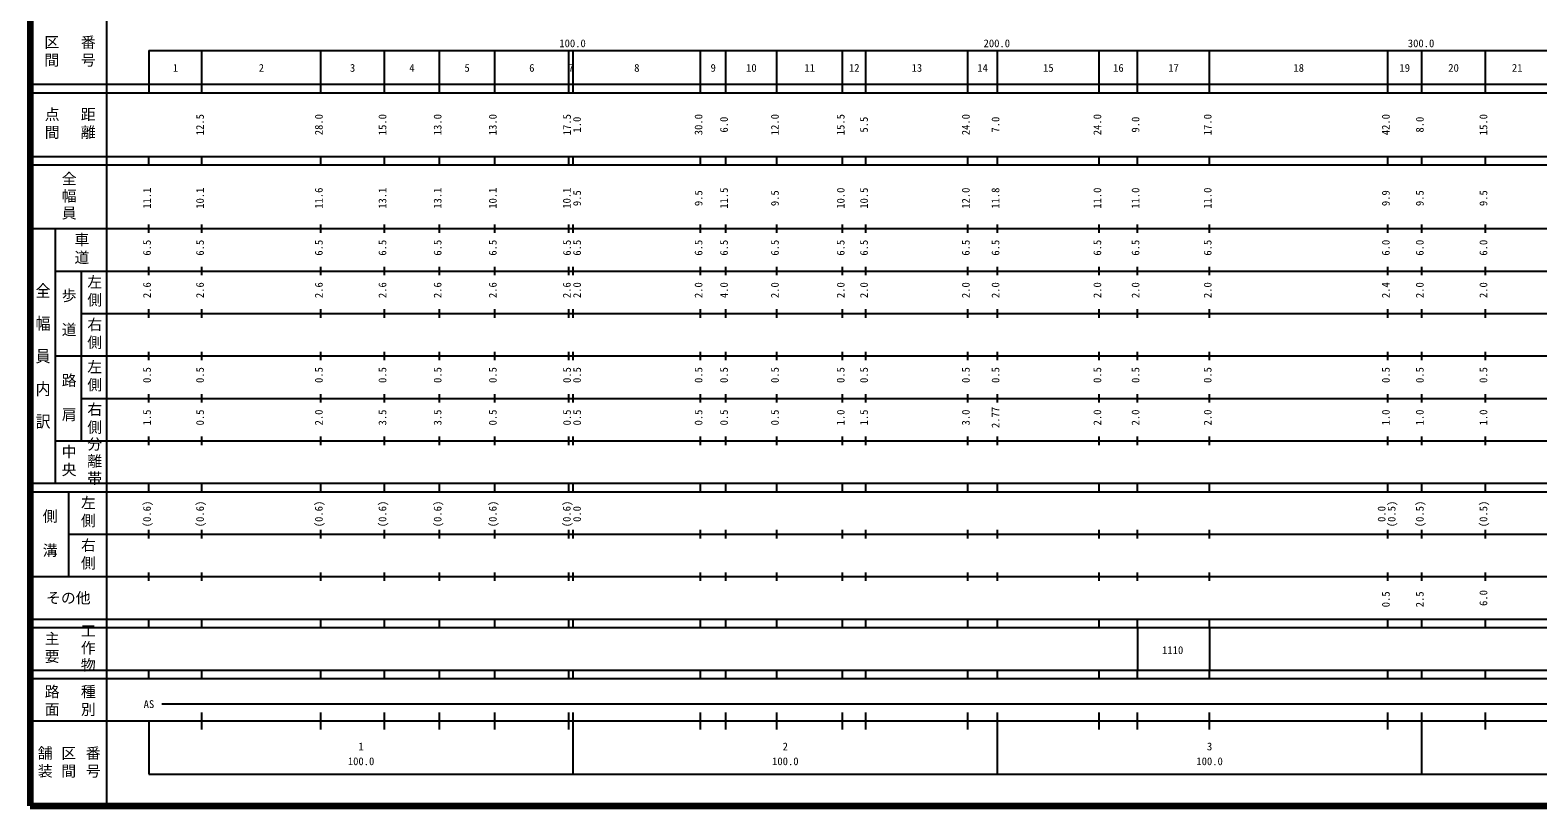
# Model space of a CAD drawing. Units: millimetres on the paper, enlarged 1000 times. Extents: x 40000 to 680000, y 20000 to 380000.
# Drawn here: x 40000 to 395369, y 20000 to 202759 of the extents above; entities that cross this region are included whole.
import ezdxf
from ezdxf.enums import TextEntityAlignment as Align

# ---------------------------------------------------------------- set-up
doc = ezdxf.new("R2010")
doc.units = ezdxf.units.MM
doc.header["$LTSCALE"] = 1000
doc.layers.add('M-TTL', color=2, linetype='Continuous', lineweight=140)
doc.layers.add('M-TTL-BAND', color=7, linetype='Continuous', lineweight=25)
doc.styles.add('@ＭＳ ゴシック', font='')
doc.styles.add('ＭＳ ゴシック', font='')
doc.styles.get('@ＭＳ ゴシック').set_extended_font_data('@MS Gothic')
doc.styles.get('ＭＳ ゴシック').set_extended_font_data('MS Gothic')

msp = doc.modelspace()

# ---------------------------------------------------------------- linework, layer by layer
at = {"layer": 'M-TTL'}
for p, q in [((40000, 380000), (40000, 20000)), ((40000, 20000), (680000, 20000))]:
    msp.add_line(p, q, dxfattribs=at)
at = {"layer": 'M-TTL-BAND'}
for p, q in [((58000, 370000), (58000, 20000)), ((68000, 198000), (579000, 198000)), ((68000, 198000), (68000, 188000)), ((80500, 188000), (80500, 198000)), ((108500, 188000), (108500, 198000)), ((123500, 188000), (123500, 198000)), ((136500, 188000), (136500, 198000)), ((149500, 188000), (149500, 198000)), ((167000, 188000), (167000, 198000)), ((168000, 188000), (168000, 198000)), ((198000, 188000), (198000, 198000)), ((204000, 188000), (204000, 198000)), ((216000, 188000), (216000, 198000)), ((231500, 188000), (231500, 198000)), ((237000, 188000), (237000, 198000)), ((261000, 188000), (261000, 198000)), ((268000, 188000), (268000, 198000)), ((292000, 188000), (292000, 198000)), ((301000, 188000), (301000, 198000)), ((318000, 188000), (318000, 198000)), ((360000, 188000), (360000, 198000)), ((368000, 188000), (368000, 198000)), ((383000, 188000), (383000, 198000)), ((40000, 190000), (579000, 190000)), ((40000, 188000), (579000, 188000)), ((40000, 173000), (579000, 173000)), ((40000, 171000), (579000, 171000)), ((68000, 171000), (68000, 173000)), ((80500, 171000), (80500, 173000)), ((108500, 171000), (108500, 173000)), ((123500, 171000), (123500, 173000)), ((136500, 171000), (136500, 173000)), ((149500, 171000), (149500, 173000)), ((167000, 171000), (167000, 173000)), ((168000, 171000), (168000, 173000)), ((198000, 171000), (198000, 173000)), ((204000, 171000), (204000, 173000)), ((216000, 171000), (216000, 173000)), ((231500, 171000), (231500, 173000)), ((237000, 171000), (237000, 173000)), ((261000, 171000), (261000, 173000)), ((268000, 171000), (268000, 173000)), ((292000, 171000), (292000, 173000)), ((301000, 171000), (301000, 173000)), ((318000, 171000), (318000, 173000)), ((360000, 171000), (360000, 173000)), ((368000, 171000), (368000, 173000)), ((383000, 171000), (383000, 173000)), ((68000, 155000), (68000, 157000)), ((80500, 155000), (80500, 157000)), ((108500, 155000), (108500, 157000)), ((123500, 155000), (123500, 157000)), ((136500, 155000), (136500, 157000)), ((149500, 155000), (149500, 157000)), ((167000, 155000), (167000, 157000)), ((168000, 155000), (168000, 157000)), ((198000, 155000), (198000, 157000)), ((204000, 155000), (204000, 157000)), ((216000, 155000), (216000, 157000)), ((231500, 155000), (231500, 157000)), ((237000, 155000), (237000, 157000)), ((261000, 155000), (261000, 157000)), ((268000, 155000), (268000, 157000)), ((292000, 155000), (292000, 157000)), ((301000, 155000), (301000, 157000)), ((318000, 155000), (318000, 157000)), ((360000, 155000), (360000, 157000)), ((368000, 155000), (368000, 157000)), ((383000, 155000), (383000, 157000)), ((40000, 156000), (579000, 156000)), ((46000, 96000), (46000, 156000)), ((46000, 146000), (579000, 146000)), ((52000, 146000), (52000, 106000)), ((68000, 145000), (68000, 147000)), ((80500, 145000), (80500, 147000)), ((108500, 145000), (108500, 147000)), ((123500, 145000), (123500, 147000)), ((136500, 145000), (136500, 147000)), ((149500, 145000), (149500, 147000)), ((167000, 145000), (167000, 147000)), ((168000, 145000), (168000, 147000)), ((198000, 145000), (198000, 147000)), ((204000, 145000), (204000, 147000)), ((216000, 145000), (216000, 147000)), ((231500, 145000), (231500, 147000)), ((237000, 145000), (237000, 147000)), ((261000, 145000), (261000, 147000)), ((268000, 145000), (268000, 147000)), ((292000, 145000), (292000, 147000)), ((301000, 145000), (301000, 147000)), ((318000, 145000), (318000, 147000)), ((360000, 145000), (360000, 147000)), ((368000, 145000), (368000, 147000)), ((383000, 145000), (383000, 147000)), ((52000, 136000), (579000, 136000)), ((68000, 135000), (68000, 137000)), ((80500, 135000), (80500, 137000)), ((108500, 135000), (108500, 137000)), ((123500, 135000), (123500, 137000)), ((136500, 135000), (136500, 137000)), ((149500, 135000), (149500, 137000)), ((167000, 135000), (167000, 137000)), ((168000, 135000), (168000, 137000)), ((198000, 135000), (198000, 137000)), ((204000, 135000), (204000, 137000)), ((216000, 135000), (216000, 137000)), ((231500, 135000), (231500, 137000)), ((237000, 135000), (237000, 137000)), ((261000, 135000), (261000, 137000)), ((268000, 135000), (268000, 137000)), ((292000, 135000), (292000, 137000)), ((301000, 135000), (301000, 137000)), ((318000, 135000), (318000, 137000)), ((360000, 135000), (360000, 137000)), ((368000, 135000), (368000, 137000)), ((383000, 135000), (383000, 137000)), ((46000, 126000), (579000, 126000)), ((68000, 125000), (68000, 127000)), ((80500, 125000), (80500, 127000)), ((108500, 125000), (108500, 127000)), ((123500, 125000), (123500, 127000)), ((136500, 125000), (136500, 127000)), ((149500, 125000), (149500, 127000)), ((167000, 125000), (167000, 127000)), ((168000, 125000), (168000, 127000)), ((198000, 125000), (198000, 127000)), ((204000, 125000), (204000, 127000)), ((216000, 125000), (216000, 127000)), ((231500, 125000), (231500, 127000)), ((237000, 125000), (237000, 127000)), ((261000, 125000), (261000, 127000)), ((268000, 125000), (268000, 127000)), ((292000, 125000), (292000, 127000)), ((301000, 125000), (301000, 127000)), ((318000, 125000), (318000, 127000)), ((360000, 125000), (360000, 127000)), ((368000, 125000), (368000, 127000)), ((383000, 125000), (383000, 127000)), ((52000, 116000), (579000, 116000)), ((68000, 115000), (68000, 117000)), ((80500, 115000), (80500, 117000)), ((108500, 115000), (108500, 117000)), ((123500, 115000), (123500, 117000)), ((136500, 115000), (136500, 117000)), ((149500, 115000), (149500, 117000)), ((167000, 115000), (167000, 117000)), ((168000, 115000), (168000, 117000)), ((198000, 115000), (198000, 117000)), ((204000, 115000), (204000, 117000)), ((216000, 115000), (216000, 117000)), ((231500, 115000), (231500, 117000)), ((237000, 115000), (237000, 117000)), ((261000, 115000), (261000, 117000)), ((268000, 115000), (268000, 117000)), ((292000, 115000), (292000, 117000)), ((301000, 115000), (301000, 117000)), ((318000, 115000), (318000, 117000)), ((360000, 115000), (360000, 117000)), ((368000, 115000), (368000, 117000)), ((383000, 115000), (383000, 117000)), ((68000, 105000), (68000, 107000)), ((80500, 105000), (80500, 107000)), ((108500, 105000), (108500, 107000)), ((123500, 105000), (123500, 107000)), ((136500, 105000), (136500, 107000)), ((149500, 105000), (149500, 107000)), ((167000, 105000), (167000, 107000)), ((168000, 105000), (168000, 107000)), ((198000, 105000), (198000, 107000)), ((204000, 105000), (204000, 107000)), ((216000, 105000), (216000, 107000)), ((231500, 105000), (231500, 107000)), ((237000, 105000), (237000, 107000)), ((261000, 105000), (261000, 107000)), ((268000, 105000), (268000, 107000)), ((292000, 105000), (292000, 107000)), ((301000, 105000), (301000, 107000)), ((318000, 105000), (318000, 107000)), ((360000, 105000), (360000, 107000)), ((368000, 105000), (368000, 107000)), ((383000, 105000), (383000, 107000)), ((46000, 106000), (579000, 106000)), ((40000, 96000), (579000, 96000)), ((68000, 94000), (68000, 96000)), ((80500, 94000), (80500, 96000)), ((108500, 94000), (108500, 96000)), ((123500, 94000), (123500, 96000)), ((136500, 94000), (136500, 96000)), ((149500, 94000), (149500, 96000)), ((167000, 94000), (167000, 96000)), ((168000, 94000), (168000, 96000)), ((198000, 94000), (198000, 96000)), ((204000, 94000), (204000, 96000)), ((216000, 94000), (216000, 96000)), ((231500, 94000), (231500, 96000)), ((237000, 94000), (237000, 96000)), ((261000, 94000), (261000, 96000)), ((268000, 94000), (268000, 96000)), ((292000, 94000), (292000, 96000)), ((301000, 94000), (301000, 96000)), ((318000, 94000), (318000, 96000)), ((360000, 94000), (360000, 96000)), ((368000, 94000), (368000, 96000)), ((383000, 94000), (383000, 96000)), ((40000, 94000), (579000, 94000)), ((49000, 94000), (49000, 74000)), ((49000, 84000), (579000, 84000)), ((68000, 83000), (68000, 85000)), ((80500, 83000), (80500, 85000)), ((108500, 83000), (108500, 85000)), ((123500, 83000), (123500, 85000)), ((136500, 83000), (136500, 85000)), ((149500, 83000), (149500, 85000)), ((167000, 83000), (167000, 85000)), ((168000, 83000), (168000, 85000)), ((198000, 83000), (198000, 85000)), ((204000, 83000), (204000, 85000)), ((216000, 83000), (216000, 85000)), ((231500, 83000), (231500, 85000)), ((237000, 83000), (237000, 85000)), ((261000, 83000), (261000, 85000)), ((268000, 83000), (268000, 85000)), ((292000, 83000), (292000, 85000)), ((301000, 83000), (301000, 85000)), ((318000, 83000), (318000, 85000)), ((360000, 83000), (360000, 85000)), ((368000, 83000), (368000, 85000)), ((383000, 83000), (383000, 85000)), ((68000, 73000), (68000, 75000)), ((80500, 73000), (80500, 75000)), ((108500, 73000), (108500, 75000)), ((123500, 73000), (123500, 75000)), ((136500, 73000), (136500, 75000)), ((149500, 73000), (149500, 75000)), ((167000, 73000), (167000, 75000)), ((168000, 73000), (168000, 75000)), ((198000, 73000), (198000, 75000)), ((204000, 73000), (204000, 75000)), ((216000, 73000), (216000, 75000)), ((231500, 73000), (231500, 75000)), ((237000, 73000), (237000, 75000)), ((261000, 73000), (261000, 75000)), ((268000, 73000), (268000, 75000)), ((292000, 73000), (292000, 75000)), ((301000, 73000), (301000, 75000)), ((318000, 73000), (318000, 75000)), ((360000, 73000), (360000, 75000)), ((368000, 73000), (368000, 75000)), ((383000, 73000), (383000, 75000)), ((40000, 74000), (579000, 74000)), ((40000, 64000), (579000, 64000)), ((68000, 62000), (68000, 64000)), ((80500, 62000), (80500, 64000)), ((108500, 62000), (108500, 64000)), ((123500, 62000), (123500, 64000)), ((136500, 62000), (136500, 64000)), ((149500, 62000), (149500, 64000)), ((167000, 62000), (167000, 64000)), ((168000, 62000), (168000, 64000)), ((198000, 62000), (198000, 64000)), ((204000, 62000), (204000, 64000)), ((216000, 62000), (216000, 64000)), ((231500, 62000), (231500, 64000)), ((237000, 62000), (237000, 64000)), ((261000, 62000), (261000, 64000)), ((268000, 62000), (268000, 64000)), ((292000, 62000), (292000, 64000)), ((301000, 62000), (301000, 64000)), ((318000, 62000), (318000, 64000)), ((360000, 62000), (360000, 64000)), ((368000, 62000), (368000, 64000)), ((383000, 62000), (383000, 64000)), ((40000, 62000), (579000, 62000)), ((301000, 62000), (301000, 52000)), ((318000, 62000), (318000, 52000)), ((40000, 52000), (579000, 52000)), ((40000, 50000), (579000, 50000)), ((68000, 50000), (68000, 52000)), ((80500, 50000), (80500, 52000)), ((108500, 50000), (108500, 52000)), ((123500, 50000), (123500, 52000)), ((136500, 50000), (136500, 52000)), ((149500, 50000), (149500, 52000)), ((167000, 50000), (167000, 52000)), ((168000, 50000), (168000, 52000)), ((198000, 50000), (198000, 52000)), ((204000, 50000), (204000, 52000)), ((216000, 50000), (216000, 52000)), ((231500, 50000), (231500, 52000)), ((237000, 50000), (237000, 52000)), ((261000, 50000), (261000, 52000)), ((268000, 50000), (268000, 52000)), ((292000, 50000), (292000, 52000)), ((301000, 50000), (301000, 52000)), ((318000, 50000), (318000, 52000)), ((360000, 50000), (360000, 52000)), ((368000, 50000), (368000, 52000)), ((383000, 50000), (383000, 52000)), ((71000, 44000), (565000, 44000)), ((40000, 40000), (579000, 40000)), ((68000, 40000), (68000, 27500)), ((80500, 38000), (80500, 42000)), ((108500, 38000), (108500, 42000)), ((123500, 38000), (123500, 42000)), ((136500, 38000), (136500, 42000)), ((149500, 38000), (149500, 42000)), ((167000, 38000), (167000, 42000)), ((168000, 27500), (168000, 42000)), ((198000, 38000), (198000, 42000)), ((204000, 38000), (204000, 42000)), ((216000, 38000), (216000, 42000)), ((231500, 38000), (231500, 42000)), ((237000, 38000), (237000, 42000)), ((261000, 38000), (261000, 42000)), ((268000, 27500), (268000, 42000)), ((292000, 38000), (292000, 42000)), ((301000, 38000), (301000, 42000)), ((318000, 38000), (318000, 42000)), ((360000, 38000), (360000, 42000)), ((368000, 27500), (368000, 42000)), ((383000, 38000), (383000, 42000)), ((68000, 27500), (579000, 27500))]:
    msp.add_line(p, q, dxfattribs=at)

# ---------------------------------------------------------------- texts
at = {"layer": 'M-TTL-BAND', "style": 'ＭＳ ゴシック'}
for s, p in [('100.0', (167844, 198195)), ('200.0', (267844, 198195)), ('300.0', (367844, 198195)), ('1', (74250, 192405)), ('2', (94500, 192405)), ('3', (116000, 192405)), ('4', (130000, 192405)), ('5', (143000, 192405)), ('6', (158250, 192405)), ('7', (167500, 192405)), ('8', (183000, 192405)), ('9', (201000, 192405)), ('10', (210000, 192405)), ('11', (223750, 192405)), ('12', (234250, 192405)), ('13', (249000, 192405)), ('14', (264500, 192405)), ('15', (280000, 192405)), ('16', (296500, 192405)), ('17', (309500, 192405)), ('18', (339000, 192405)), ('19', (364000, 192405)), ('20', (375500, 192405)), ('21', (390500, 192405)), ('1110', (309294, 55218)), ('AS', (68000, 42500)), ('1', (118000, 32523)), ('2', (218000, 32523)), ('3', (318000, 32523)), ('100.0', (118000, 29033)), ('100.0', (218000, 29033)), ('100.0', (318000, 29033))]:
    msp.add_text(s, height=1833, dxfattribs=at).set_placement(p, align=Align.BOTTOM_CENTER)
for s, p in [('12.5', (81500, 180500)), ('28.0', (109500, 180500)), ('15.0', (124500, 180500)), ('13.0', (137500, 180500)), ('13.0', (150500, 180500)), ('17.5', (168000, 180500)), ('1.0', (170371, 180500)), ('30.0', (199000, 180500)), ('6.0', (205000, 180500)), ('12.0', (217000, 180500)), ('15.5', (232500, 180500)), ('5.5', (238000, 180500)), ('24.0', (262000, 180500)), ('7.0', (269000, 180500)), ('24.0', (293000, 180500)), ('9.0', (302000, 180500)), ('17.0', (319000, 180500)), ('42.0', (361000, 180500)), ('8.0', (369000, 180500)), ('15.0', (384000, 180500)), ('11.1', (69000, 163174)), ('10.1', (81500, 163174)), ('11.6', (109500, 163174)), ('13.1', (124500, 163174)), ('13.1', (137500, 163174)), ('10.1', (150500, 163174)), ('10.1', (167949, 163174)), ('9.5', (170371, 163174)), ('9.5', (199000, 163174)), ('11.5', (205000, 163174)), ('9.5', (217000, 163174)), ('10.0', (232500, 163174)), ('10.5', (238000, 163174)), ('12.0', (262000, 163174)), ('11.8', (269000, 163174)), ('11.0', (293000, 163174)), ('11.0', (302000, 163174)), ('11.0', (319000, 163174)), ('9.9', (361000, 163174)), ('9.5', (369000, 163174)), ('9.5', (384000, 163174)), ('6.5', (69000, 151500)), ('6.5', (81500, 151500)), ('6.5', (109500, 151500)), ('6.5', (124500, 151500)), ('6.5', (137500, 151500)), ('6.5', (150500, 151500)), ('6.5', (168000, 151500)), ('6.5', (170371, 151500)), ('6.5', (199000, 151500)), ('6.5', (205000, 151500)), ('6.5', (217000, 151500)), ('6.5', (232500, 151500)), ('6.5', (238000, 151500)), ('6.5', (262000, 151500)), ('6.5', (269000, 151500)), ('6.5', (293000, 151500)), ('6.5', (302000, 151500)), ('6.5', (319000, 151500)), ('6.0', (361000, 151500)), ('6.0', (369000, 151500)), ('6.0', (384000, 151500)), ('2.6', (69000, 141500)), ('2.6', (81500, 141500)), ('2.6', (109500, 141500)), ('2.6', (124500, 141500)), ('2.6', (137500, 141500)), ('2.6', (150500, 141500)), ('2.6', (167949, 141500)), ('2.0', (170371, 141500)), ('2.0', (199000, 141500)), ('4.0', (205000, 141500)), ('2.0', (217000, 141500)), ('2.0', (232500, 141500)), ('2.0', (238000, 141500)), ('2.0', (262000, 141500)), ('2.0', (269000, 141500)), ('2.0', (293000, 141500)), ('2.0', (302000, 141500)), ('2.0', (319000, 141500)), ('2.4', (361000, 141500)), ('2.0', (369000, 141500)), ('2.0', (384000, 141500)), ('0.5', (69000, 121500)), ('0.5', (81500, 121500)), ('0.5', (109500, 121500)), ('0.5', (124500, 121500)), ('0.5', (137500, 121500)), ('0.5', (150500, 121500)), ('0.5', (168000, 121500)), ('0.5', (170371, 121500)), ('0.5', (199000, 121500)), ('0.5', (205000, 121500)), ('0.5', (217000, 121500)), ('0.5', (232500, 121500)), ('0.5', (238000, 121500)), ('0.5', (262000, 121500)), ('0.5', (269000, 121500)), ('0.5', (293000, 121500)), ('0.5', (302000, 121500)), ('0.5', (319000, 121500)), ('0.5', (361000, 121500)), ('0.5', (369000, 121500)), ('0.5', (384000, 121500)), ('2.77', (269000, 111500)), ('1.5', (69000, 111500)), ('0.5', (81500, 111500)), ('2.0', (109500, 111500)), ('3.5', (124500, 111500)), ('3.5', (137500, 111500)), ('0.5', (150500, 111500)), ('0.5', (168000, 111500)), ('0.5', (170371, 111500)), ('0.5', (199000, 111500)), ('0.5', (205000, 111500)), ('0.5', (217000, 111500)), ('1.0', (232500, 111500)), ('1.5', (238000, 111500)), ('3.0', (262000, 111500)), ('2.0', (293000, 111500)), ('2.0', (302000, 111500)), ('2.0', (319000, 111500)), ('1.0', (361000, 111500)), ('1.0', (369000, 111500)), ('1.0', (384000, 111500)), ('(0.6)', (69000, 88764)), ('(0.6)', (81500, 88764)), ('(0.6)', (109500, 88764)), ('(0.6)', (124500, 88764)), ('(0.6)', (137500, 88764)), ('(0.6)', (150500, 88764)), ('(0.6)', (167949, 88764)), ('0.0', (170371, 88764)), ('0.0', (360000, 88764)), ('(0.5)', (362370, 88764)), ('(0.5)', (369000, 88764)), ('(0.5)', (384000, 88764)), ('0.5', (361000, 68659)), ('2.5', (369000, 68659)), ('6.0', (384000, 68970))]:
    msp.add_text(s, height=1833, rotation=90, dxfattribs=at).set_placement(p, align=Align.BOTTOM_CENTER)
at = {"layer": 'M-TTL-BAND', "style": '@ＭＳ ゴシック', "width": 1.1}
msp.add_text('全\u3000幅\u3000員\u3000内\u3000訳', height=2566, rotation=270, dxfattribs=at).set_placement((43000, 126000), align=Align.MIDDLE_CENTER)
at = {"layer": 'M-TTL-BAND', "style": 'ＭＳ ゴシック'}
msp.add_text('その他', height=2566, dxfattribs=at).set_placement((49000, 69000), align=Align.MIDDLE_CENTER)
at = {"layer": 'M-TTL-BAND', "char_height": 2566, "attachment_point": 5, "rotation": 270, "style": '@ＭＳ ゴシック'}
for s, insert in [('\\T1.2;区間', (45000, 197500)), ('\\T1.2;番号', (53500, 197500)), ('\\T1.2;点間', (45000, 180500)), ('\\T1.2;距離', (53500, 180500)), ('\\T1.15;全幅員', (49000, 163500)), ('\\T1.2;車道', (52000, 151000)), ('\\T1.2;左側', (55000, 141000)), ('\\T1.15;歩\u3000道', (49000, 136000)), ('\\T1.2;右側', (55000, 131000)), ('\\T1.2;左側', (55000, 121000)), ('\\T1.15;路\u3000肩', (49000, 116000)), ('\\T1.2;右側', (55000, 111000)), ('\\T1.15;分離帯', (55000, 101000)), ('\\T1.2;中央', (49000, 101000)), ('\\T1.2;左側', (53500, 89000)), ('\\T1.15;側\u3000溝', (44500, 84000)), ('\\T1.2;右側', (53500, 79000)), ('\\T1.2;主要', (45000, 57000)), ('\\T1.15;工作物', (53500, 57000)), ('\\T1.2;路面', (45000, 44500)), ('\\T1.2;種別', (53500, 44500)), ('\\T1.2;舗装', (43333, 30000)), ('\\T1.2;区間', (49000, 30000)), ('\\T1.2;番号', (54667, 30000))]:
    msp.add_mtext(s, dxfattribs=dict(at, insert=insert))

doc.saveas('drawing.dxf')
